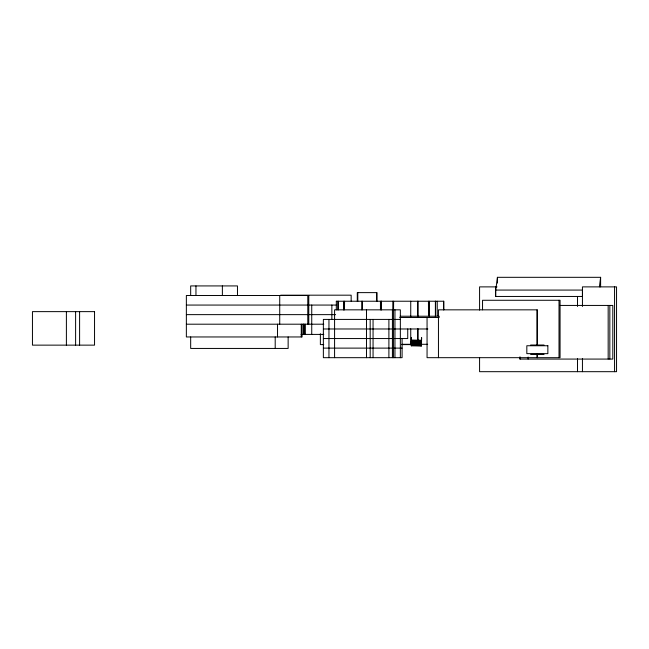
<?xml version="1.0" encoding="UTF-8"?>
<svg xmlns="http://www.w3.org/2000/svg" width="649" height="649" viewBox="0 0 649 649"><rect width="100%" height="100%" fill="white"/><g stroke="black" fill="none" stroke-linecap="round" stroke-linejoin="round"><path stroke-width="0.97" d="M495.779 296.455L495.779 290.071L497.426 277.318L600.617 277.318L600.617 286.882M497.426 283.061L497.426 277.318M411.588 345.82L411.417 337.448L411.271 345.844L421.469 346.022L421.615 337.626L421.152 345.982M438.756 317.499L438.862 316.225M599.384 286.882L600.617 277.318M497.012 286.882L479.579 286.882L479.579 310.1M495.779 290.071L582.437 290.079L582.437 296.455L495.511 296.455L495.511 286.882M280.668 295.181L351.158 295.181L351.158 301.112M336.304 301.233L443.884 301.233L443.884 309.849M186.36 305.062L336.49 305.062M559.527 305.436L612.802 305.436L612.802 359.075L519.825 359.075L519.825 357.047M186.36 314.635L308.778 314.635M308.997 314.635L335.606 314.635M400.149 316.225L439.081 316.225M399.752 317.499L439.057 317.499M392.41 319.413L323.364 319.413L323.364 357.68L402.088 357.68L402.088 338.551M393.432 319.413L400.352 319.413M186.36 324.2L323.81 324.2M323.364 328.978L392.41 328.978M393.432 328.978L427.853 328.978M301.031 334.405L323.81 334.405M323.364 338.551L392.41 338.551M393.432 338.551L407.734 338.551L407.734 328.978M401.991 344.294L411.75 344.294M420.666 344.294L427.634 344.294M323.762 344.611L320.371 344.611L320.371 333.716M401.991 344.611L411.937 344.611M530.614 345.025L544.065 345.025M323.364 348.115L392.41 348.115M393.432 348.115L402.088 348.115M530.614 354.37L544.065 354.37M420.106 345.625L420.252 345.625M411.685 340.044L421.25 340.238M411.677 340.441L421.25 340.628M411.677 340.79L421.558 340.993M411.352 341.155L421.233 341.382M411.669 341.228L421.233 341.398M411.344 341.496L421.225 341.78M411.336 341.958L421.542 342.145M421.534 342.534L411.644 342.437M411.32 342.818L421.526 342.915M411.312 343.191L421.193 343.475M421.193 343.654L411.304 343.581M411.304 343.84L421.509 344.075M411.296 343.962L421.501 344.197M411.296 344.286L421.501 344.465M411.288 344.651L421.493 344.83M411.279 345.041L421.485 345.236M411.271 345.43L421.477 345.617M614.562 286.882L614.562 371.682M609.841 305.436L609.841 359.075M608.17 305.436L608.17 359.075M582.437 306.482L582.437 286.882L616.55 286.882L616.55 371.682L479.579 371.682L479.579 357.55M582.437 358.646L582.437 371.682M577.513 296.455L577.513 306.482M577.513 358.646L577.513 371.682M559.008 300.276L559.008 357.68M537.234 345.244L537.234 309.841L438.448 309.841L438.448 357.68M537.234 353.859L537.234 357.68M537.121 309.841L537.121 345.244M537.121 353.859L537.121 357.68M528.14 357.047L528.116 359.075M520.165 357.047L520.165 359.075M482.54 309.841L482.54 300.276L560.071 300.276L560.071 357.68L427.058 357.68L427.058 317.499M443.527 301.233L443.527 309.849M437.231 301.233L437.264 315.592M435.601 301.233L435.601 315.592M435.382 301.233L435.382 316.736M429.297 316.736L429.297 301.233L429.224 315.592M428.445 301.233L428.518 315.592M418.061 301.233L418.061 316.736M418.053 328.792L418.053 339.987M417.623 301.233L417.623 316.736M417.623 328.792L417.623 339.987M410.736 301.233L410.736 316.736M410.736 328.792L410.736 344.294M400.352 357.68L400.352 309.841L334.584 309.841L334.584 357.68M394.957 309.841L394.957 357.68M393.627 301.233L393.562 309.849M393.432 309.841L393.432 357.68M392.864 301.233L392.791 309.849M392.41 309.841L392.41 357.68M388.897 319.413L388.897 357.68M381.296 301.233L381.296 309.849M381.223 301.233L381.223 309.849M380.444 301.233L380.444 309.849M377.053 301.233L377.053 292.626L357.283 292.626L357.283 301.233M376.542 292.626L376.542 301.233M373.061 319.413L373.061 357.68M370.181 319.413L370.181 357.68M366.482 309.841L366.482 357.68M362.45 301.233L362.523 309.849M361.753 301.233L361.68 309.849M357.802 292.626L357.802 301.233M344.57 301.233L344.497 309.849M338.186 301.233L338.186 309.849M337.959 301.233L337.959 309.849M336.336 301.233L336.304 309.849M331.858 305.062L331.858 319.413M328.954 319.413L328.954 357.68M311.739 305.062L311.739 334.405M308.778 324.2L308.778 295.498L186.36 295.498L186.36 336.961L302.077 336.961L302.077 324.2M307.78 295.498L307.78 324.2M305.338 324.2L305.338 334.405M304.097 324.2L304.097 334.405M303.894 324.2L303.894 334.405M303.424 324.2L303.424 334.405M301.266 324.2L301.266 336.961M288.14 336.961L288.14 348.44L190.676 348.44L190.676 336.961M279.727 295.498L279.727 324.2M277.521 324.2L277.521 336.961M275.2 336.961L275.2 348.44M237.469 295.498L237.469 285.925L190.676 285.925L190.676 295.498M222.372 285.925L222.372 295.498M195.957 285.925L195.957 295.498M79.6 311.634L79.6 345.138M75.609 311.634L75.609 345.138M66.393 311.634L66.393 345.138M94.543 311.634L32.45 311.634L32.45 345.138L94.543 345.138L94.543 311.634M547.861 345.747L526.826 345.747L526.826 353.648L547.861 353.648L547.861 345.747M343.808 309.849L343.808 301.233L343.735 309.849"/></g></svg>
